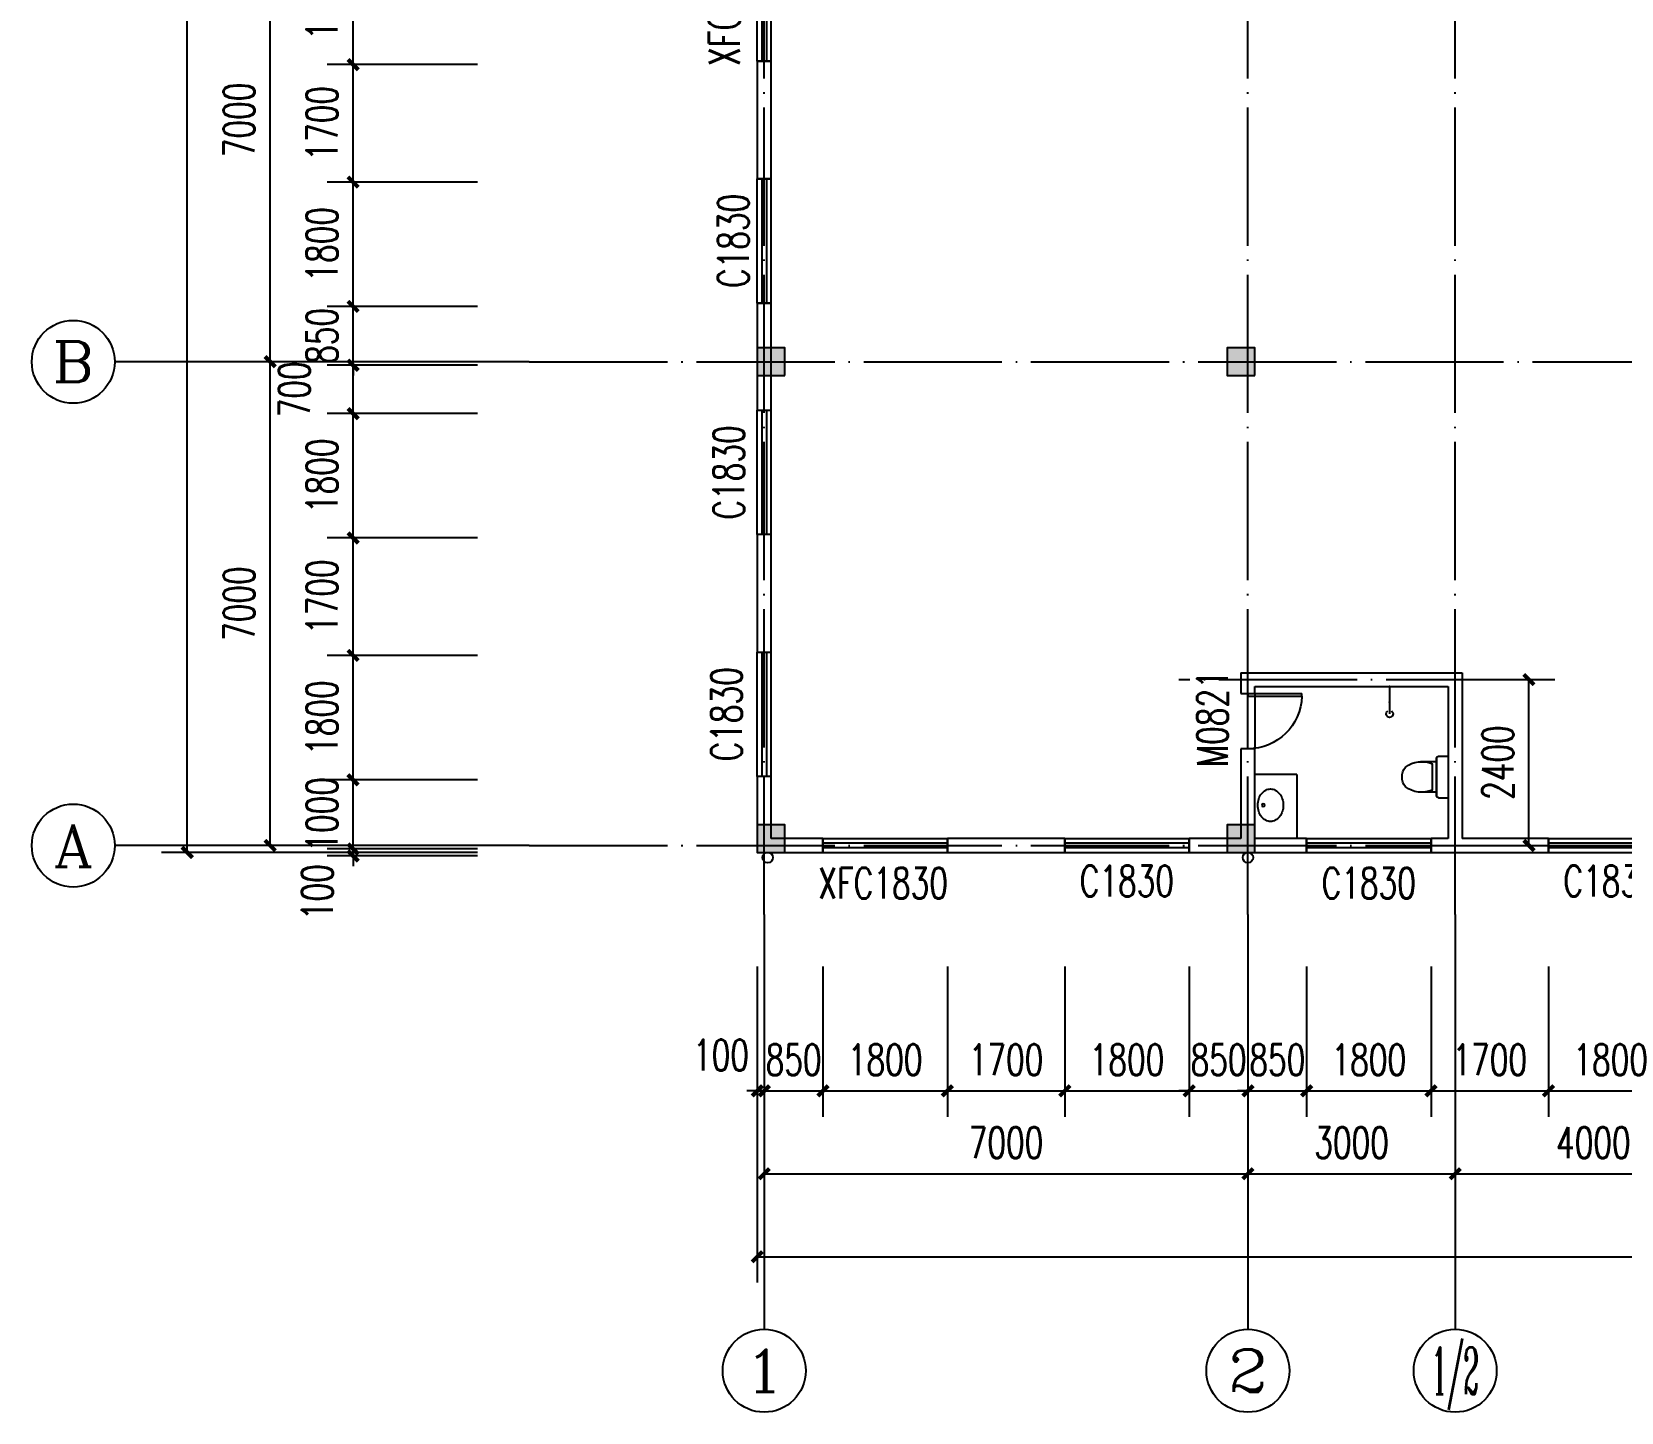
# Model space of a CAD drawing. Extents: x -4747 to 1060961, y -766984 to 396631.
# Drawn here: x 467945 to 490947, y -142628 to -122653 of the extents above; entities that cross this region are included whole.
import ezdxf
from ezdxf.enums import TextEntityAlignment as Align

# ---------------------------------------------------------------- set-up
doc = ezdxf.new("R2010")
doc.units = 0
doc.header["$LTSCALE"] = 1000
doc.header["$MEASUREMENT"] = 0
doc.linetypes.add('DOTE', pattern=[2.42, 2, -0.2, 0.02, -0.2])
doc.layers.get('0').update_dxf_attribs({"linetype": 'CONTINUOUS'})
doc.layers.get('DEFPOINTS').update_dxf_attribs({"linetype": 'CONTINUOUS'})
for name, color, linetype in [('AXIS', 3, 'CONTINUOUS'), ('AXIS_TEXT', 7, 'CONTINUOUS'), ('DOTE', 1, 'DOTE'), ('LVTRY', 3, 'CONTINUOUS'), ('PUB_DIM', 3, 'CONTINUOUS'), ('WALL', 6, 'CONTINUOUS'), ('WINDOW', 4, 'CONTINUOUS'), ('WINDOW_TEXT', 7, 'CONTINUOUS'), ('卫生器具', 54, 'CONTINUOUS'), ('柱', 2, 'CONTINUOUS'), ('雨水管', 2, 'CONTINUOUS')]:
    doc.layers.add(name, color=color, linetype=linetype)
doc.styles.add('_TCH_AXIS', font='COMPLEX', dxfattribs={"bigfont": 'GBCBIG'})
doc.styles.add('_TCH_WINDOW', font='SIMPLEX', dxfattribs={"height": 3.5, "bigfont": 'GBCBIG'})
doc.styles.add('COMPLEX', font='complex_.ttf')
doc.styles.add('DIM_FONT', font='SIMPLEX', dxfattribs={"width": 0.7, "bigfont": 'GBCBIG'})
doc.dimstyles.new('DIMN150', dxfattribs={"dimscale": 1.5, "dimtxt": 300, "dimasz": 100, "dimexe": 250, "dimexo": 300, "dimgap": 150, "dimtad": 1, "dimdec": 0, "dimzin": 0, "dimtxsty": 'DIM_FONT', "dimblk": 'ARCHTICK', "dimcen": 0.09, "dimclrt": 7, "dimazin": 3, "dimtfac": 1, "dimtdec": 0, "dimtix": 1, "dimtmove": 0, "dimatfit": 3, "dimtolj": 1, "dimtzin": 0})

# ---------------------------------------------------------------- blocks, each defined once
blk = doc.blocks.new('_LV4')
blk.add_lwpolyline([(0, -520, 0.078966), (92, -505, 0.088152), (166, -466, 0.105269), (218, -403, 0.121685), (235, -335, 0.121685), (218, -267, 0.105269), (166, -204, 0.088152), (92, -165, 0.078966), (0, -150, 0.078966), (-92, -165, 0.088152), (-166, -204, 0.105269), (-218, -267, 0.121685), (-235, -335, 0.121685), (-218, -403, 0.105269), (-166, -466, 0.088152), (-92, -505, 0.078966)], format="xyb", close=True)
blk.add_circle((0, -230), 20)
blk = doc.blocks.new('A$C596A6E80')
at = {"layer": '卫生器具'}
for p, q in [((0, 529), (0, 669)), ((30, 499), (570, 499)), ((570, 499), (30, 499)), ((80, 499), (80, 269)), ((520, 499), (520, 269)), ((600, 529), (600, 669)), ((110, 439), (490, 439))]:
    blk.add_line(p, q, dxfattribs=at)
for centre, radius, start, end in [((30, 529), 30, 180, 270), ((570, 529), 30, 270, 0), ((477, 286), 398, 157.4505, 216.6381), ((123, 286), 398, 323.3619, 22.5495), ((300, 228), 228, 231.6301, 308.3699)]:
    blk.add_arc(centre, radius, start, end, dxfattribs=at)
blk = doc.blocks.new('A$C4F142EB0')
at = {"layer": '柱'}
h = blk.add_hatch(color=256, dxfattribs=at)
h.paths.add_polyline_path([(21200, 41800), (21200, 42200), (20800, 42200), (20800, 41800)])
h.paths.add_polyline_path([(14300, 41800), (14300, 42200), (13900, 42200), (13900, 41800)])
h.paths.add_polyline_path([(7200, 41800), (7200, 42200), (6800, 42200), (6800, 41800)])
h.paths.add_polyline_path([(400, 41800), (400, 42200), (0, 42200), (0, 41800)])
h.paths.add_polyline_path([(21200, 34900), (21200, 35300), (20800, 35300), (20800, 34900)])
h.paths.add_polyline_path([(14300, 34900), (14300, 35300), (13900, 35300), (13900, 34900)])
h.paths.add_polyline_path([(7200, 34900), (7200, 35300), (6800, 35300), (6800, 34900)])
h.paths.add_polyline_path([(400, 34900), (400, 35300), (0, 35300), (0, 34900)])
h.paths.add_polyline_path([(21200, 27900), (21200, 28300), (20800, 28300), (20800, 27900)])
h.paths.add_polyline_path([(14300, 27900), (14300, 28300), (13900, 28300), (13900, 27900)])
h.paths.add_polyline_path([(7200, 27900), (7200, 28300), (6800, 28300), (6800, 27900)])
h.paths.add_polyline_path([(400, 27900), (400, 28300), (0, 28300), (0, 27900)])
h.paths.add_polyline_path([(21200, 20900), (21200, 21300), (20800, 21300), (20800, 20900)])
h.paths.add_polyline_path([(14300, 20900), (14300, 21300), (13900, 21300), (13900, 20900)])
h.paths.add_polyline_path([(7200, 20800), (7200, 21200), (6800, 21200), (6800, 20800)])
h.paths.add_polyline_path([(400, 20800), (400, 21200), (0, 21200), (0, 20800)])
h.paths.add_polyline_path([(7200, 18000), (7200, 18400), (6800, 18400), (6800, 18000)])
h.paths.add_polyline_path([(400, 18000), (400, 18400), (0, 18400), (0, 18000)])
h.paths.add_polyline_path([(21200, 13900), (21200, 14300), (20800, 14300), (20800, 13900)])
h.paths.add_polyline_path([(14300, 13900), (14300, 14300), (13900, 14300), (13900, 13900)])
h.paths.add_polyline_path([(7200, 13800), (7200, 14200), (6800, 14200), (6800, 13800)])
h.paths.add_polyline_path([(400, 13900), (400, 14300), (0, 14300), (0, 13900)])
h.paths.add_polyline_path([(35200, 6800), (35200, 7200), (34800, 7200), (34800, 6800)])
h.paths.add_polyline_path([(28300, 6800), (28300, 7200), (27900, 7200), (27900, 6800)])
h.paths.add_polyline_path([(21200, 6900), (21200, 7300), (20800, 7300), (20800, 6900)])
h.paths.add_polyline_path([(14300, 6900), (14300, 7300), (13900, 7300), (13900, 6900)])
h.paths.add_polyline_path([(7200, 6900), (7200, 7300), (6800, 7300), (6800, 6900)])
h.paths.add_polyline_path([(400, 6900), (400, 7300), (0, 7300), (0, 6900)])
h.paths.add_polyline_path([(35200, 0), (35200, 400), (34800, 400), (34800, 0)])
h.paths.add_polyline_path([(28300, 0), (28300, 400), (27900, 400), (27900, 0)])
h.paths.add_polyline_path([(21200, 0), (21200, 400), (20800, 400), (20800, 0)])
h.paths.add_polyline_path([(14300, 0), (14300, 400), (13900, 400), (13900, 0)])
h.paths.add_polyline_path([(7200, 0), (7200, 400), (6800, 400), (6800, 0)])
h.paths.add_polyline_path([(400, 0), (400, 400), (0, 400), (0, 0)])
for points in [[(400, 6900), (400, 7300), (0, 7300), (0, 6900)], [(7200, 6900), (7200, 7300), (6800, 7300), (6800, 6900)], [(400, 0), (400, 400), (0, 400), (0, 0)], [(7200, 0), (7200, 400), (6800, 400), (6800, 0)]]:
    blk.add_lwpolyline(points, close=True, dxfattribs=at)
blk = doc.blocks.new('_ARCHTICK')
at = {"color": 0, "linetype": 'BYBLOCK', "const_width": 0.4}
blk.add_lwpolyline([(-0.5, -0.5), (0.5, 0.5)], dxfattribs=at)
blk = doc.blocks.new('*D895')
at = {"layer": 'DEFPOINTS', "color": 0}
for p in [(489895, -135728), (491695, -135728), (491695, -137978)]:
    blk.add_point(p, dxfattribs=at)
at = {"layer": 'PUB_DIM', "color": 0}
for p, q in [((489895, -136178), (489895, -138353)), ((491695, -136178), (491695, -138353)), ((489895, -137978), (491695, -137978))]:
    blk.add_line(p, q, dxfattribs=at)
at = {"layer": 'PUB_DIM', "color": 0, "xscale": 150, "yscale": 150, "zscale": 150, "rotation": 180}
blk.add_blockref('_ARCHTICK', (489895, -137978), dxfattribs=at)
at = {"layer": 'PUB_DIM', "color": 0, "xscale": 150, "yscale": 150, "zscale": 150}
blk.add_blockref('_ARCHTICK', (491695, -137978), dxfattribs=at)
at = {"layer": 'PUB_DIM', "color": 7, "insert": (490795, -137528), "char_height": 450, "attachment_point": 5, "style": 'DIM_FONT'}
blk.add_mtext('\\A1;1800', dxfattribs=at)
blk = doc.blocks.new('*D896')
at = {"layer": 'DEFPOINTS', "color": 0}
for p in [(488195, -135728), (489895, -135728), (489895, -137978)]:
    blk.add_point(p, dxfattribs=at)
at = {"layer": 'PUB_DIM', "color": 0}
for p, q in [((488195, -136178), (488195, -138353)), ((489895, -136178), (489895, -138353)), ((488195, -137978), (489895, -137978))]:
    blk.add_line(p, q, dxfattribs=at)
at = {"layer": 'PUB_DIM', "color": 0, "xscale": 150, "yscale": 150, "zscale": 150, "rotation": 180}
blk.add_blockref('_ARCHTICK', (488195, -137978), dxfattribs=at)
at = {"layer": 'PUB_DIM', "color": 0, "xscale": 150, "yscale": 150, "zscale": 150}
blk.add_blockref('_ARCHTICK', (489895, -137978), dxfattribs=at)
at = {"layer": 'PUB_DIM', "color": 7, "insert": (489045, -137528), "char_height": 450, "attachment_point": 5, "style": 'DIM_FONT'}
blk.add_mtext('\\A1;1700', dxfattribs=at)
blk = doc.blocks.new('*D897')
at = {"layer": 'DEFPOINTS', "color": 0}
for p in [(486395, -135728), (488195, -135728), (488195, -137978)]:
    blk.add_point(p, dxfattribs=at)
at = {"layer": 'PUB_DIM', "color": 0}
for p, q in [((486395, -136178), (486395, -138353)), ((488195, -136178), (488195, -138353)), ((486395, -137978), (488195, -137978))]:
    blk.add_line(p, q, dxfattribs=at)
at = {"layer": 'PUB_DIM', "color": 0, "xscale": 150, "yscale": 150, "zscale": 150, "rotation": 180}
blk.add_blockref('_ARCHTICK', (486395, -137978), dxfattribs=at)
at = {"layer": 'PUB_DIM', "color": 0, "xscale": 150, "yscale": 150, "zscale": 150}
blk.add_blockref('_ARCHTICK', (488195, -137978), dxfattribs=at)
at = {"layer": 'PUB_DIM', "color": 7, "insert": (487295, -137528), "char_height": 450, "attachment_point": 5, "style": 'DIM_FONT'}
blk.add_mtext('\\A1;1800', dxfattribs=at)
blk = doc.blocks.new('*D898')
at = {"layer": 'DEFPOINTS', "color": 0}
for p in [(485545, -135728), (486395, -135728), (486395, -137978)]:
    blk.add_point(p, dxfattribs=at)
at = {"layer": 'PUB_DIM', "color": 0}
for p, q in [((485545, -136178), (485545, -138353)), ((486395, -136178), (486395, -138353)), ((485545, -137978), (485395, -137978)), ((485545, -137978), (486395, -137978)), ((486395, -137978), (486545, -137978))]:
    blk.add_line(p, q, dxfattribs=at)
at = {"layer": 'PUB_DIM', "color": 0, "xscale": 150, "yscale": 150, "zscale": 150}
blk.add_blockref('_ARCHTICK', (485545, -137978), dxfattribs=at)
at = {"layer": 'PUB_DIM', "color": 0, "xscale": 150, "yscale": 150, "zscale": 150, "rotation": 180}
blk.add_blockref('_ARCHTICK', (486395, -137978), dxfattribs=at)
at = {"layer": 'PUB_DIM', "color": 7, "insert": (485970, -137528), "char_height": 450, "attachment_point": 5, "style": 'DIM_FONT'}
blk.add_mtext('\\A1;850', dxfattribs=at)
blk = doc.blocks.new('*D899')
at = {"layer": 'DEFPOINTS', "color": 0}
for p in [(484695, -135728), (485545, -135728), (485545, -137978)]:
    blk.add_point(p, dxfattribs=at)
at = {"layer": 'PUB_DIM', "color": 0}
for p, q in [((484695, -136178), (484695, -138353)), ((485545, -136178), (485545, -138353)), ((484695, -137978), (484545, -137978)), ((484695, -137978), (485545, -137978)), ((485545, -137978), (485695, -137978))]:
    blk.add_line(p, q, dxfattribs=at)
at = {"layer": 'PUB_DIM', "color": 0, "xscale": 150, "yscale": 150, "zscale": 150}
blk.add_blockref('_ARCHTICK', (484695, -137978), dxfattribs=at)
at = {"layer": 'PUB_DIM', "color": 0, "xscale": 150, "yscale": 150, "zscale": 150, "rotation": 180}
blk.add_blockref('_ARCHTICK', (485545, -137978), dxfattribs=at)
at = {"layer": 'PUB_DIM', "color": 7, "insert": (485120, -137528), "char_height": 450, "attachment_point": 5, "style": 'DIM_FONT'}
blk.add_mtext('\\A1;850', dxfattribs=at)
blk = doc.blocks.new('*D900')
at = {"layer": 'DEFPOINTS', "color": 0}
for p in [(482895, -135728), (484695, -135728), (484695, -137978)]:
    blk.add_point(p, dxfattribs=at)
at = {"layer": 'PUB_DIM', "color": 0}
for p, q in [((482895, -136178), (482895, -138353)), ((484695, -136178), (484695, -138353)), ((482895, -137978), (484695, -137978))]:
    blk.add_line(p, q, dxfattribs=at)
at = {"layer": 'PUB_DIM', "color": 0, "xscale": 150, "yscale": 150, "zscale": 150, "rotation": 180}
blk.add_blockref('_ARCHTICK', (482895, -137978), dxfattribs=at)
at = {"layer": 'PUB_DIM', "color": 0, "xscale": 150, "yscale": 150, "zscale": 150}
blk.add_blockref('_ARCHTICK', (484695, -137978), dxfattribs=at)
at = {"layer": 'PUB_DIM', "color": 7, "insert": (483795, -137528), "char_height": 450, "attachment_point": 5, "style": 'DIM_FONT'}
blk.add_mtext('\\A1;1800', dxfattribs=at)
blk = doc.blocks.new('*D901')
at = {"layer": 'DEFPOINTS', "color": 0}
for p in [(481195, -135728), (482895, -135728), (482895, -137978)]:
    blk.add_point(p, dxfattribs=at)
at = {"layer": 'PUB_DIM', "color": 0}
for p, q in [((481195, -136178), (481195, -138353)), ((482895, -136178), (482895, -138353)), ((481195, -137978), (482895, -137978))]:
    blk.add_line(p, q, dxfattribs=at)
at = {"layer": 'PUB_DIM', "color": 0, "xscale": 150, "yscale": 150, "zscale": 150, "rotation": 180}
blk.add_blockref('_ARCHTICK', (481195, -137978), dxfattribs=at)
at = {"layer": 'PUB_DIM', "color": 0, "xscale": 150, "yscale": 150, "zscale": 150}
blk.add_blockref('_ARCHTICK', (482895, -137978), dxfattribs=at)
at = {"layer": 'PUB_DIM', "color": 7, "insert": (482045, -137528), "char_height": 450, "attachment_point": 5, "style": 'DIM_FONT'}
blk.add_mtext('\\A1;1700', dxfattribs=at)
blk = doc.blocks.new('*D902')
at = {"layer": 'DEFPOINTS', "color": 0}
for p in [(479395, -135728), (481195, -135728), (481195, -137978)]:
    blk.add_point(p, dxfattribs=at)
at = {"layer": 'PUB_DIM', "color": 0}
for p, q in [((479395, -136178), (479395, -138353)), ((481195, -136178), (481195, -138353)), ((479395, -137978), (481195, -137978))]:
    blk.add_line(p, q, dxfattribs=at)
at = {"layer": 'PUB_DIM', "color": 0, "xscale": 150, "yscale": 150, "zscale": 150, "rotation": 180}
blk.add_blockref('_ARCHTICK', (479395, -137978), dxfattribs=at)
at = {"layer": 'PUB_DIM', "color": 0, "xscale": 150, "yscale": 150, "zscale": 150}
blk.add_blockref('_ARCHTICK', (481195, -137978), dxfattribs=at)
at = {"layer": 'PUB_DIM', "color": 7, "insert": (480295, -137528), "char_height": 450, "attachment_point": 5, "style": 'DIM_FONT'}
blk.add_mtext('\\A1;1800', dxfattribs=at)
blk = doc.blocks.new('*D903')
at = {"layer": 'DEFPOINTS', "color": 0}
for p in [(478545, -135728), (479395, -135728), (479395, -137978)]:
    blk.add_point(p, dxfattribs=at)
at = {"layer": 'PUB_DIM', "color": 0}
for p, q in [((478545, -136178), (478545, -138353)), ((479395, -136178), (479395, -138353)), ((478545, -137978), (478395, -137978)), ((478545, -137978), (479395, -137978)), ((479395, -137978), (479545, -137978))]:
    blk.add_line(p, q, dxfattribs=at)
at = {"layer": 'PUB_DIM', "color": 0, "xscale": 150, "yscale": 150, "zscale": 150}
blk.add_blockref('_ARCHTICK', (478545, -137978), dxfattribs=at)
at = {"layer": 'PUB_DIM', "color": 0, "xscale": 150, "yscale": 150, "zscale": 150, "rotation": 180}
blk.add_blockref('_ARCHTICK', (479395, -137978), dxfattribs=at)
at = {"layer": 'PUB_DIM', "color": 7, "insert": (478970, -137528), "char_height": 450, "attachment_point": 5, "style": 'DIM_FONT'}
blk.add_mtext('\\A1;850', dxfattribs=at)
blk = doc.blocks.new('*D904')
at = {"layer": 'DEFPOINTS', "color": 0}
for p in [(478445, -135728), (478545, -135728), (478545, -137978)]:
    blk.add_point(p, dxfattribs=at)
at = {"layer": 'PUB_DIM', "color": 0}
for p, q in [((478445, -136178), (478445, -138353)), ((478545, -136178), (478545, -138353)), ((478445, -137978), (478295, -137978)), ((478445, -137978), (478545, -137978)), ((478545, -137978), (478695, -137978))]:
    blk.add_line(p, q, dxfattribs=at)
at = {"layer": 'PUB_DIM', "color": 0, "xscale": 150, "yscale": 150, "zscale": 150}
blk.add_blockref('_ARCHTICK', (478445, -137978), dxfattribs=at)
at = {"layer": 'PUB_DIM', "color": 0, "xscale": 150, "yscale": 150, "zscale": 150, "rotation": 180}
blk.add_blockref('_ARCHTICK', (478545, -137978), dxfattribs=at)
at = {"layer": 'PUB_DIM', "color": 7, "insert": (477920, -137461), "char_height": 450, "attachment_point": 5, "style": 'DIM_FONT'}
blk.add_mtext('\\A1;100', dxfattribs=at)
blk = doc.blocks.new('*D982')
at = {"layer": 'DEFPOINTS', "color": 0}
for p in [(488545, -132028), (489612, -132028), (488545, -134428)]:
    blk.add_point(p, dxfattribs=at)
at = {"layer": 'PUB_DIM', "color": 0}
for p, q in [((488995, -132028), (489987, -132028)), ((489612, -134428), (489612, -132028)), ((488995, -134428), (489987, -134428))]:
    blk.add_line(p, q, dxfattribs=at)
at = {"layer": 'PUB_DIM', "color": 0, "xscale": 150, "yscale": 150, "zscale": 150}
for p, rotation in [((489612, -132028), 90), ((489612, -134428), 270)]:
    blk.add_blockref('_ARCHTICK', p, dxfattribs=dict(at, rotation=rotation))
at = {"layer": 'PUB_DIM', "color": 7, "insert": (489162, -133228), "char_height": 450, "attachment_point": 5, "rotation": 90, "style": 'DIM_FONT'}
blk.add_mtext('\\A1;2400', dxfattribs=at)
blk = doc.blocks.new('*D1001')
at = {"layer": 'DEFPOINTS', "color": 0}
for p in [(472595, -134478), (474845, -134478), (474845, -134578)]:
    blk.add_point(p, dxfattribs=at)
at = {"layer": 'PUB_DIM', "color": 0}
for p, q in [((472595, -134478), (472595, -134328)), ((474395, -134478), (472220, -134478)), ((472595, -134578), (472595, -134478)), ((474395, -134578), (472220, -134578)), ((472595, -134578), (472595, -134728))]:
    blk.add_line(p, q, dxfattribs=at)
at = {"layer": 'PUB_DIM', "color": 0, "xscale": 150, "yscale": 150, "zscale": 150}
for p, rotation in [((472595, -134478), 270), ((472595, -134578), 90)]:
    blk.add_blockref('_ARCHTICK', p, dxfattribs=dict(at, rotation=rotation))
at = {"layer": 'PUB_DIM', "color": 7, "insert": (472077, -135103), "char_height": 450, "attachment_point": 5, "rotation": 90, "style": 'DIM_FONT'}
blk.add_mtext('\\A1;100', dxfattribs=at)
blk = doc.blocks.new('*D1002')
at = {"layer": 'DEFPOINTS', "color": 0}
for p in [(472595, -133478), (474845, -133478), (474845, -134478)]:
    blk.add_point(p, dxfattribs=at)
at = {"layer": 'PUB_DIM', "color": 0}
for p, q in [((472595, -133478), (472595, -133328)), ((474395, -133478), (472220, -133478)), ((472595, -134478), (472595, -133478)), ((474395, -134478), (472220, -134478)), ((472595, -134478), (472595, -134628))]:
    blk.add_line(p, q, dxfattribs=at)
at = {"layer": 'PUB_DIM', "color": 0, "xscale": 150, "yscale": 150, "zscale": 150}
for p, rotation in [((472595, -133478), 270), ((472595, -134478), 90)]:
    blk.add_blockref('_ARCHTICK', p, dxfattribs=dict(at, rotation=rotation))
at = {"layer": 'PUB_DIM', "color": 7, "insert": (472145, -133978), "char_height": 450, "attachment_point": 5, "rotation": 90, "style": 'DIM_FONT'}
blk.add_mtext('\\A1;1000', dxfattribs=at)
blk = doc.blocks.new('*D1003')
at = {"layer": 'DEFPOINTS', "color": 0}
for p in [(472595, -131678), (474845, -131678), (474845, -133478)]:
    blk.add_point(p, dxfattribs=at)
at = {"layer": 'PUB_DIM', "color": 0}
for p, q in [((474395, -131678), (472220, -131678)), ((472595, -133478), (472595, -131678)), ((474395, -133478), (472220, -133478))]:
    blk.add_line(p, q, dxfattribs=at)
at = {"layer": 'PUB_DIM', "color": 0, "xscale": 150, "yscale": 150, "zscale": 150}
for p, rotation in [((472595, -131678), 90), ((472595, -133478), 270)]:
    blk.add_blockref('_ARCHTICK', p, dxfattribs=dict(at, rotation=rotation))
at = {"layer": 'PUB_DIM', "color": 7, "insert": (472145, -132578), "char_height": 450, "attachment_point": 5, "rotation": 90, "style": 'DIM_FONT'}
blk.add_mtext('\\A1;1800', dxfattribs=at)
blk = doc.blocks.new('*D1004')
at = {"layer": 'DEFPOINTS', "color": 0}
for p in [(472595, -129978), (474845, -129978), (474845, -131678)]:
    blk.add_point(p, dxfattribs=at)
at = {"layer": 'PUB_DIM', "color": 0}
for p, q in [((474395, -129978), (472220, -129978)), ((472595, -131678), (472595, -129978)), ((474395, -131678), (472220, -131678))]:
    blk.add_line(p, q, dxfattribs=at)
at = {"layer": 'PUB_DIM', "color": 0, "xscale": 150, "yscale": 150, "zscale": 150}
for p, rotation in [((472595, -129978), 90), ((472595, -131678), 270)]:
    blk.add_blockref('_ARCHTICK', p, dxfattribs=dict(at, rotation=rotation))
at = {"layer": 'PUB_DIM', "color": 7, "insert": (472145, -130828), "char_height": 450, "attachment_point": 5, "rotation": 90, "style": 'DIM_FONT'}
blk.add_mtext('\\A1;1700', dxfattribs=at)
blk = doc.blocks.new('*D1005')
at = {"layer": 'DEFPOINTS', "color": 0}
for p in [(472595, -128178), (474845, -128178), (474845, -129978)]:
    blk.add_point(p, dxfattribs=at)
at = {"layer": 'PUB_DIM', "color": 0}
for p, q in [((474395, -128178), (472220, -128178)), ((472595, -129978), (472595, -128178)), ((474395, -129978), (472220, -129978))]:
    blk.add_line(p, q, dxfattribs=at)
at = {"layer": 'PUB_DIM', "color": 0, "xscale": 150, "yscale": 150, "zscale": 150}
for p, rotation in [((472595, -128178), 90), ((472595, -129978), 270)]:
    blk.add_blockref('_ARCHTICK', p, dxfattribs=dict(at, rotation=rotation))
at = {"layer": 'PUB_DIM', "color": 7, "insert": (472145, -129078), "char_height": 450, "attachment_point": 5, "rotation": 90, "style": 'DIM_FONT'}
blk.add_mtext('\\A1;1800', dxfattribs=at)
blk = doc.blocks.new('*D1006')
at = {"layer": 'DEFPOINTS', "color": 0}
for p in [(472595, -127478), (474845, -127478), (474845, -128178)]:
    blk.add_point(p, dxfattribs=at)
at = {"layer": 'PUB_DIM', "color": 0}
for p, q in [((474395, -127478), (472220, -127478)), ((472595, -128178), (472595, -127478)), ((474395, -128178), (472220, -128178))]:
    blk.add_line(p, q, dxfattribs=at)
at = {"layer": 'PUB_DIM', "color": 0, "xscale": 150, "yscale": 150, "zscale": 150}
for p, rotation in [((472595, -127478), 90), ((472595, -128178), 270)]:
    blk.add_blockref('_ARCHTICK', p, dxfattribs=dict(at, rotation=rotation))
at = {"layer": 'PUB_DIM', "color": 7, "insert": (471744, -127828), "char_height": 450, "attachment_point": 5, "rotation": 90, "style": 'DIM_FONT'}
blk.add_mtext('\\A1;700', dxfattribs=at)
blk = doc.blocks.new('*D1007')
at = {"layer": 'DEFPOINTS', "color": 0}
for p in [(472595, -126628), (474845, -126628), (474845, -127478)]:
    blk.add_point(p, dxfattribs=at)
at = {"layer": 'PUB_DIM', "color": 0}
for p, q in [((472595, -126628), (472595, -126478)), ((474395, -126628), (472220, -126628)), ((472595, -127478), (472595, -126628)), ((474395, -127478), (472220, -127478)), ((472595, -127478), (472595, -127628))]:
    blk.add_line(p, q, dxfattribs=at)
at = {"layer": 'PUB_DIM', "color": 0, "xscale": 150, "yscale": 150, "zscale": 150}
for p, rotation in [((472595, -126628), 270), ((472595, -127478), 90)]:
    blk.add_blockref('_ARCHTICK', p, dxfattribs=dict(at, rotation=rotation))
at = {"layer": 'PUB_DIM', "color": 7, "insert": (472145, -127053), "char_height": 450, "attachment_point": 5, "rotation": 90, "style": 'DIM_FONT'}
blk.add_mtext('\\A1;850', dxfattribs=at)
blk = doc.blocks.new('*D1008')
at = {"layer": 'DEFPOINTS', "color": 0}
for p in [(472595, -124828), (474845, -124828), (474845, -126628)]:
    blk.add_point(p, dxfattribs=at)
at = {"layer": 'PUB_DIM', "color": 0}
for p, q in [((474395, -124828), (472220, -124828)), ((472595, -126628), (472595, -124828)), ((474395, -126628), (472220, -126628))]:
    blk.add_line(p, q, dxfattribs=at)
at = {"layer": 'PUB_DIM', "color": 0, "xscale": 150, "yscale": 150, "zscale": 150}
for p, rotation in [((472595, -124828), 90), ((472595, -126628), 270)]:
    blk.add_blockref('_ARCHTICK', p, dxfattribs=dict(at, rotation=rotation))
at = {"layer": 'PUB_DIM', "color": 7, "insert": (472145, -125728), "char_height": 450, "attachment_point": 5, "rotation": 90, "style": 'DIM_FONT'}
blk.add_mtext('\\A1;1800', dxfattribs=at)
blk = doc.blocks.new('*D1009')
at = {"layer": 'DEFPOINTS', "color": 0}
for p in [(472595, -123128), (474845, -123128), (474845, -124828)]:
    blk.add_point(p, dxfattribs=at)
at = {"layer": 'PUB_DIM', "color": 0}
for p, q in [((474395, -123128), (472220, -123128)), ((472595, -124828), (472595, -123128)), ((474395, -124828), (472220, -124828))]:
    blk.add_line(p, q, dxfattribs=at)
at = {"layer": 'PUB_DIM', "color": 0, "xscale": 150, "yscale": 150, "zscale": 150}
for p, rotation in [((472595, -123128), 90), ((472595, -124828), 270)]:
    blk.add_blockref('_ARCHTICK', p, dxfattribs=dict(at, rotation=rotation))
at = {"layer": 'PUB_DIM', "color": 7, "insert": (472145, -123978), "char_height": 450, "attachment_point": 5, "rotation": 90, "style": 'DIM_FONT'}
blk.add_mtext('\\A1;1700', dxfattribs=at)
blk = doc.blocks.new('*D1010')
at = {"layer": 'DEFPOINTS', "color": 0}
for p in [(472595, -121328), (474845, -121328), (474845, -123128)]:
    blk.add_point(p, dxfattribs=at)
at = {"layer": 'PUB_DIM', "color": 0}
for p, q in [((474395, -121328), (472220, -121328)), ((472595, -123128), (472595, -121328)), ((474395, -123128), (472220, -123128))]:
    blk.add_line(p, q, dxfattribs=at)
at = {"layer": 'PUB_DIM', "color": 0, "xscale": 150, "yscale": 150, "zscale": 150}
for p, rotation in [((472595, -121328), 90), ((472595, -123128), 270)]:
    blk.add_blockref('_ARCHTICK', p, dxfattribs=dict(at, rotation=rotation))
at = {"layer": 'PUB_DIM', "color": 7, "insert": (472145, -122228), "char_height": 450, "attachment_point": 5, "rotation": 90, "style": 'DIM_FONT'}
blk.add_mtext('\\A1;1800', dxfattribs=at)
blk = doc.blocks.new('*D1048')
at = {"layer": 'AXIS', "color": 0}
for p, q in [((474695, -127428), (471020, -127428)), ((471395, -134428), (471395, -127428)), ((474695, -134428), (471020, -134428))]:
    blk.add_line(p, q, dxfattribs=at)
at = {"layer": 'DEFPOINTS', "color": 0}
for p in [(471395, -127428), (475145, -127428), (475145, -134428)]:
    blk.add_point(p, dxfattribs=at)
at = {"layer": 'AXIS', "color": 0, "xscale": 150, "yscale": 150, "zscale": 150}
for p, rotation in [((471395, -127428), 90), ((471395, -134428), 270)]:
    blk.add_blockref('_ARCHTICK', p, dxfattribs=dict(at, rotation=rotation))
at = {"layer": 'AXIS', "color": 7, "insert": (470945, -130928), "char_height": 450, "attachment_point": 5, "rotation": 90, "style": 'DIM_FONT'}
blk.add_mtext('\\A1;7000', dxfattribs=at)
blk = doc.blocks.new('*D1049')
at = {"layer": 'AXIS', "color": 0}
for p, q in [((474695, -120428), (471020, -120428)), ((471395, -127428), (471395, -120428)), ((474695, -127428), (471020, -127428))]:
    blk.add_line(p, q, dxfattribs=at)
at = {"layer": 'DEFPOINTS', "color": 0}
for p in [(471395, -120428), (475145, -120428), (475145, -127428)]:
    blk.add_point(p, dxfattribs=at)
at = {"layer": 'AXIS', "color": 0, "xscale": 150, "yscale": 150, "zscale": 150}
for p, rotation in [((471395, -120428), 90), ((471395, -127428), 270)]:
    blk.add_blockref('_ARCHTICK', p, dxfattribs=dict(at, rotation=rotation))
at = {"layer": 'AXIS', "color": 7, "insert": (470945, -123928), "char_height": 450, "attachment_point": 5, "rotation": 90, "style": 'DIM_FONT'}
blk.add_mtext('\\A1;7000', dxfattribs=at)
blk = doc.blocks.new('*D1056')
at = {"layer": 'AXIS', "color": 0}
for p, q in [((474395, -92328), (469820, -92328)), ((470195, -134528), (470195, -92328)), ((474395, -134528), (469820, -134528))]:
    blk.add_line(p, q, dxfattribs=at)
at = {"layer": 'DEFPOINTS', "color": 0}
for p in [(470195, -92328), (474845, -92328), (474845, -134528)]:
    blk.add_point(p, dxfattribs=at)
at = {"layer": 'AXIS', "color": 0, "xscale": 150, "yscale": 150, "zscale": 150}
for p, rotation in [((470195, -92328), 90), ((470195, -134528), 270)]:
    blk.add_blockref('_ARCHTICK', p, dxfattribs=dict(at, rotation=rotation))
at = {"layer": 'AXIS', "color": 7, "insert": (469745, -113428), "char_height": 450, "attachment_point": 5, "rotation": 90, "style": 'DIM_FONT'}
blk.add_mtext('\\A1;42200', dxfattribs=at)
blk = doc.blocks.new('*D1075')
at = {"layer": 'AXIS', "color": 0}
for p, q in [((478545, -135878), (478545, -139553)), ((485545, -135878), (485545, -139553)), ((478545, -139178), (485545, -139178))]:
    blk.add_line(p, q, dxfattribs=at)
at = {"layer": 'DEFPOINTS', "color": 0}
for p in [(478545, -135428), (485545, -135428), (485545, -139178)]:
    blk.add_point(p, dxfattribs=at)
at = {"layer": 'AXIS', "color": 0, "xscale": 150, "yscale": 150, "zscale": 150, "rotation": 180}
blk.add_blockref('_ARCHTICK', (478545, -139178), dxfattribs=at)
at = {"layer": 'AXIS', "color": 0, "xscale": 150, "yscale": 150, "zscale": 150}
blk.add_blockref('_ARCHTICK', (485545, -139178), dxfattribs=at)
at = {"layer": 'AXIS', "color": 7, "insert": (482045, -138728), "char_height": 450, "attachment_point": 5, "style": 'DIM_FONT'}
blk.add_mtext('\\A1;7000', dxfattribs=at)
blk = doc.blocks.new('*D1076')
at = {"layer": 'AXIS', "color": 0}
for p, q in [((485545, -135878), (485545, -139553)), ((488545, -135878), (488545, -139553)), ((485545, -139178), (488545, -139178))]:
    blk.add_line(p, q, dxfattribs=at)
at = {"layer": 'DEFPOINTS', "color": 0}
for p in [(485545, -135428), (488545, -135428), (488545, -139178)]:
    blk.add_point(p, dxfattribs=at)
at = {"layer": 'AXIS', "color": 0, "xscale": 150, "yscale": 150, "zscale": 150, "rotation": 180}
blk.add_blockref('_ARCHTICK', (485545, -139178), dxfattribs=at)
at = {"layer": 'AXIS', "color": 0, "xscale": 150, "yscale": 150, "zscale": 150}
blk.add_blockref('_ARCHTICK', (488545, -139178), dxfattribs=at)
at = {"layer": 'AXIS', "color": 7, "insert": (487045, -138728), "char_height": 450, "attachment_point": 5, "style": 'DIM_FONT'}
blk.add_mtext('\\A1;3000', dxfattribs=at)
blk = doc.blocks.new('*D1077')
at = {"layer": 'AXIS', "color": 0}
for p, q in [((488545, -135878), (488545, -139553)), ((492545, -135878), (492545, -139553)), ((488545, -139178), (492545, -139178))]:
    blk.add_line(p, q, dxfattribs=at)
at = {"layer": 'DEFPOINTS', "color": 0}
for p in [(488545, -135428), (492545, -135428), (492545, -139178)]:
    blk.add_point(p, dxfattribs=at)
at = {"layer": 'AXIS', "color": 0, "xscale": 150, "yscale": 150, "zscale": 150, "rotation": 180}
blk.add_blockref('_ARCHTICK', (488545, -139178), dxfattribs=at)
at = {"layer": 'AXIS', "color": 0, "xscale": 150, "yscale": 150, "zscale": 150}
blk.add_blockref('_ARCHTICK', (492545, -139178), dxfattribs=at)
at = {"layer": 'AXIS', "color": 7, "insert": (490545, -138728), "char_height": 450, "attachment_point": 5, "style": 'DIM_FONT'}
blk.add_mtext('\\A1;4000', dxfattribs=at)
blk = doc.blocks.new('*D1092')
at = {"layer": 'AXIS', "color": 0}
for p, q in [((478445, -136178), (478445, -140753)), ((578945, -136178), (578945, -140753)), ((478445, -140378), (578945, -140378))]:
    blk.add_line(p, q, dxfattribs=at)
at = {"layer": 'DEFPOINTS', "color": 0}
for p in [(478445, -135728), (578945, -135728), (578945, -140378)]:
    blk.add_point(p, dxfattribs=at)
at = {"layer": 'AXIS', "color": 0, "xscale": 150, "yscale": 150, "zscale": 150, "rotation": 180}
blk.add_blockref('_ARCHTICK', (478445, -140378), dxfattribs=at)
at = {"layer": 'AXIS', "color": 0, "xscale": 150, "yscale": 150, "zscale": 150}
blk.add_blockref('_ARCHTICK', (578945, -140378), dxfattribs=at)
at = {"layer": 'AXIS', "color": 7, "insert": (528695, -139928), "char_height": 450, "attachment_point": 5, "style": 'DIM_FONT'}
blk.add_mtext('\\A1;100500', dxfattribs=at)
blk = doc.blocks.new('$WINLIB2D$00000001')
at = {"color": 0}
for points in [[(-0.5, 0.5), (-0.5, -0.5)], [(-0.5, 0.5), (0.5, 0.5)], [(0.5, -0.5), (0.5, 0.5)], [(0.5, 0.167), (-0.5, 0.167)], [(0.5, -0.167), (-0.5, -0.167)], [(-0.5, -0.5), (0.5, -0.5)]]:
    blk.add_lwpolyline(points, dxfattribs=at)
blk = doc.blocks.new('_AXISO')
blk.add_circle((0, 0), 0.5)
at = {"layer": 'AXIS_TEXT', "style": 'COMPLEX', "width": 1.041667}
blk.add_attdef('A', text='', height=0.56, dxfattribs=at).set_placement((-0.25, -0.28), (0.25, -0.28), align=Align.FIT)
blk = doc.blocks.new('$DORLIB2D$00000001')
for p, q in [((0.45, 0.975), (0.5, 0.975)), ((0.45, 0), (0.45, 0.975)), ((0.5, 0), (0.5, 0.975)), ((0.5, 0), (0.45, 0))]:
    blk.add_line(p, q)
blk.add_arc((0.475, 0), 0.975, 91.4693, 180)
blk = doc.blocks.new('$LVTRY$00000168')
at = {"color": 0}
blk.add_line((0, 0), (0, -395), dxfattribs=at)
blk.add_arc((0, -395), 50, 121.0332, 58.9668, dxfattribs=at)
for p in [(0, 0), (0, -223)]:
    blk.add_point(p, dxfattribs=at)

msp = doc.modelspace()

# ---------------------------------------------------------------- linework, layer by layer
at = {"layer": 'AXIS'}
for p, q in [((475144.9, -127428.4), (469144.9, -127428.4)), ((475144.9, -134428.4), (469144.9, -134428.4)), ((478544.9, -135428.4), (478544.9, -141428.4)), ((485544.9, -135428.4), (485544.9, -141428.4)), ((488544.9, -135428.4), (488544.9, -141428.4))]:
    msp.add_line(p, q, dxfattribs=at)
at = {"layer": 'DOTE'}
for p, q in [((478544.9, -135428.4), (478544.9, -91428.4)), ((485544.9, -135428.4), (485544.9, -91428.4)), ((488544.9, -135428.4), (488544.9, -91428.4)), ((475144.9, -127428.4), (579844.9, -127428.4)), ((489544.9, -132028.4), (484544.9, -132028.4)), ((475144.9, -134428.4), (579844.9, -134428.4))]:
    msp.add_line(p, q, dxfattribs=at)
at = {"layer": 'WALL'}
for p, q in [((478644.9, -123078.4), (478444.9, -123078.4)), ((478444.9, -123078.4), (478444.9, -124778.4)), ((478644.9, -124778.4), (478644.9, -123078.4)), ((478444.9, -124778.4), (478644.9, -124778.4)), ((478644.9, -126578.4), (478444.9, -126578.4)), ((478444.9, -126578.4), (478444.9, -128128.4)), ((478644.9, -128128.4), (478644.9, -126578.4)), ((478444.9, -128128.4), (478644.9, -128128.4)), ((478644.9, -129928.4), (478444.9, -129928.4)), ((478444.9, -129928.4), (478444.9, -131628.4)), ((478644.9, -131628.4), (478644.9, -129928.4)), ((478444.9, -131628.4), (478644.9, -131628.4)), ((485444.9, -131928.4), (488644.9, -131928.4)), ((485444.9, -131928.4), (485444.9, -132228.4)), ((488644.9, -131928.4), (488644.9, -134328.4)), ((485444.9, -132228.4), (485644.9, -132228.4)), ((485644.9, -132128.4), (488444.9, -132128.4)), ((485644.9, -132228.4), (485644.9, -132128.4)), ((488444.9, -132128.4), (488444.9, -134328.4)), ((485644.9, -133028.4), (485444.9, -133028.4)), ((485444.9, -133028.4), (485444.9, -134328.4)), ((485644.9, -134328.4), (485644.9, -133028.4)), ((478644.9, -133428.4), (478444.9, -133428.4)), ((478444.9, -133428.4), (478444.9, -134528.4)), ((478644.9, -134328.4), (478644.9, -133428.4)), ((479394.9, -134328.4), (478644.9, -134328.4)), ((479394.9, -134528.4), (479394.9, -134328.4)), ((482894.9, -134328.4), (481194.9, -134328.4)), ((481194.9, -134328.4), (481194.9, -134528.4)), ((482894.9, -134528.4), (482894.9, -134328.4)), ((485444.9, -134328.4), (484694.9, -134328.4)), ((484694.9, -134328.4), (484694.9, -134528.4)), ((486394.9, -134328.4), (485644.9, -134328.4)), ((486394.9, -134528.4), (486394.9, -134328.4)), ((488444.9, -134328.4), (488194.9, -134328.4)), ((488194.9, -134328.4), (488194.9, -134528.4)), ((489894.9, -134328.4), (488644.9, -134328.4)), ((489894.9, -134528.4), (489894.9, -134328.4)), ((478444.9, -134528.4), (479394.9, -134528.4)), ((481194.9, -134528.4), (482894.9, -134528.4)), ((484694.9, -134528.4), (485544.9, -134528.4)), ((485544.9, -134528.4), (486394.9, -134528.4)), ((488194.9, -134528.4), (488544.9, -134528.4)), ((488544.9, -134528.4), (489894.9, -134528.4))]:
    msp.add_line(p, q, dxfattribs=at)
at = {"layer": 'WINDOW'}
msp.add_line((485644.9, -132228.4), (485644.9, -133028.4), dxfattribs=at)
at = {"layer": '卫生器具'}
msp.add_line((486254.6, -133400.5), (486254.6, -134328.4), dxfattribs=at)
msp.add_lwpolyline([(486254.6, -133400.5), (485644.9, -133400.5)], dxfattribs=at)
at = {"layer": '雨水管'}
for centre in [(478594.9, -134603.4), (485544.9, -134603.4)]:
    msp.add_circle(centre, 75, dxfattribs=at)

# ---------------------------------------------------------------- block references
at = {"layer": 'AXIS'}
ref = msp.add_blockref('_AXISO', (468544.9, -127428.4), dxfattribs=dict(at, xscale=1200, yscale=1200, zscale=1200))
ref.add_attrib('A', 'B', dxfattribs={"layer": 'AXIS_TEXT', "height": 584, "style": '_TCH_AXIS', "width": 1.27706}).set_placement((468243, -127720.5), (468846.8, -127720.5), align=Align.FIT)
ref = msp.add_blockref('_AXISO', (468544.9, -134428.4), dxfattribs=dict(at, xscale=1200, yscale=1200, zscale=1200))
ref.add_attrib('A', 'A', dxfattribs={"layer": 'AXIS_TEXT', "height": 612, "style": '_TCH_AXIS', "width": 1.096879}).set_placement((468257.2, -134734.4), (468832.6, -134734.4), align=Align.FIT)
ref = msp.add_blockref('_AXISO', (478544.9, -142028.4), dxfattribs=dict(at, xscale=1200, yscale=1200, zscale=1200))
ref.add_attrib('A', '1', dxfattribs={"layer": 'AXIS_TEXT', "height": 612, "style": '_TCH_AXIS', "width": 2.193758}).set_placement((478257.2, -142334.4), (478832.6, -142334.4), align=Align.FIT)
ref = msp.add_blockref('_AXISO', (485544.9, -142028.4), dxfattribs=dict(at, xscale=1200, yscale=1200, zscale=1200))
ref.add_attrib('A', '2', dxfattribs={"layer": 'AXIS_TEXT', "height": 612, "style": '_TCH_AXIS', "width": 1.410273}).set_placement((485257.2, -142334.4), (485832.6, -142334.4), align=Align.FIT)
ref = msp.add_blockref('_AXISO', (488544.9, -142028.4), dxfattribs=dict(at, xscale=1200, yscale=1200, zscale=1200))
ref.add_attrib('A', '1/2', dxfattribs={"layer": 'AXIS_TEXT', "height": 678.82, "style": '_TCH_AXIS', "width": 0.411765}).set_placement((488205.5, -142367.9), (488884.3, -142367.9), align=Align.FIT)
at = {"layer": 'LVTRY', "yscale": -1, "rotation": 180}
msp.add_blockref('$LVTRY$00000168', (487594.9, -132128.4), dxfattribs=at)
at = {"layer": 'WINDOW'}
ref = msp.add_blockref('$WINLIB2D$00000001', (478544.9, -122178.4), dxfattribs=dict(at, xscale=1800, yscale=200, zscale=1800, rotation=90))
ref.add_attrib('A', 'XFC1830', (478191.4, -123145.9), dxfattribs={"layer": 'WINDOW_TEXT', "height": 446.25, "rotation": 90, "style": '_TCH_WINDOW', "width": 0.705882})
ref = msp.add_blockref('$WINLIB2D$00000001', (478544.9, -125678.4), dxfattribs=dict(at, xscale=1800, yscale=200, zscale=1800, rotation=90))
ref.add_attrib('A', 'C1830', (478321.2, -126360.9), dxfattribs={"layer": 'WINDOW_TEXT', "height": 446.25, "rotation": 90, "style": '_TCH_WINDOW', "width": 0.705882})
ref = msp.add_blockref('$WINLIB2D$00000001', (478544.9, -129028.4), dxfattribs=dict(at, xscale=1800, yscale=-200, zscale=1800, rotation=90))
ref.add_attrib('A', 'C1830', (478255.5, -129710.9), dxfattribs={"layer": 'WINDOW_TEXT', "height": 446.25, "rotation": 90, "style": '_TCH_WINDOW', "width": 0.705882})
ref = msp.add_blockref('$WINLIB2D$00000001', (478544.9, -132528.4), dxfattribs=dict(at, xscale=1800, yscale=-200, zscale=1800, rotation=90))
ref.add_attrib('A', 'C1830', (478223.2, -133210.9), dxfattribs={"layer": 'WINDOW_TEXT', "height": 446.25, "rotation": 90, "style": '_TCH_WINDOW', "width": 0.705882})
ref = msp.add_blockref('$DORLIB2D$00000001', (485544.9, -132628.4), dxfattribs=dict(at, xscale=-800, yscale=800, zscale=-800, rotation=270))
ref.add_attrib('A', 'M0821', (485255.5, -133295.9), dxfattribs={"layer": 'WINDOW_TEXT', "height": 446.25, "rotation": 90, "style": '_TCH_WINDOW', "width": 0.705882})
ref = msp.add_blockref('$WINLIB2D$00000001', (480294.9, -134428.4), dxfattribs=dict(at, xscale=-1800, yscale=-200, zscale=-1800, rotation=180))
ref.add_attrib('A', 'XFC1830', (479327.4, -135196.4), dxfattribs={"layer": 'WINDOW_TEXT', "height": 446.25, "style": '_TCH_WINDOW', "width": 0.705882})
ref = msp.add_blockref('$WINLIB2D$00000001', (483794.9, -134428.4), dxfattribs=dict(at, xscale=-1800, yscale=-200, zscale=-1800, rotation=180))
ref.add_attrib('A', 'C1830', (483112.4, -135164.1), dxfattribs={"layer": 'WINDOW_TEXT', "height": 446.25, "style": '_TCH_WINDOW', "width": 0.705882})
ref = msp.add_blockref('$WINLIB2D$00000001', (487294.9, -134428.4), dxfattribs=dict(at, xscale=-1800, yscale=-200, zscale=-1800, rotation=180))
ref.add_attrib('A', 'C1830', (486612.4, -135196.4), dxfattribs={"layer": 'WINDOW_TEXT', "height": 446.25, "style": '_TCH_WINDOW', "width": 0.705882})
ref = msp.add_blockref('$WINLIB2D$00000001', (490794.9, -134428.4), dxfattribs=dict(at, xscale=-1800, yscale=-200, zscale=-1800, rotation=180))
ref.add_attrib('A', 'C1830', (490112.4, -135164.1), dxfattribs={"layer": 'WINDOW_TEXT', "height": 446.25, "style": '_TCH_WINDOW', "width": 0.705882})
at = {"layer": '卫生器具', "xscale": -1}
for name, p, rotation in [('A$C596A6E80', (487775.8, -133735.8), 270), ('_LV4', (485537.5, -133844.7), 90)]:
    msp.add_blockref(name, p, dxfattribs=dict(at, rotation=rotation))
at = {"layer": '柱'}
msp.add_blockref('A$C4F142EB0', (478444.9, -134528.4), dxfattribs=at)

# ---------------------------------------------------------------- dimensions: what is measured, and where the dimension line sits
at = {"layer": 'AXIS'}
for p1, p2, distance, picture, middle in [((474844.9, -134528.4), (474844.9, -92328.4), 4650, '*D1056', (469744.9, -113428.4)), ((475144.9, -127428.4), (475144.9, -120428.4), 3750, '*D1049', (470944.9, -123928.4)), ((475144.9, -134428.4), (475144.9, -127428.4), 3750, '*D1048', (470944.9, -130928.4)), ((478544.9, -135428.4), (485544.9, -135428.4), -3750, '*D1075', (482044.9, -138728.4)), ((485544.9, -135428.4), (488544.9, -135428.4), -3750, '*D1076', (487044.9, -138728.4)), ((488544.9, -135428.4), (492544.9, -135428.4), -3750, '*D1077', (490544.9, -138728.4)), ((478444.9, -135728.4), (578944.9, -135728.4), -4650, '*D1092', (528694.9, -139928.4))]:
    dim = msp.add_aligned_dim(p1=p1, p2=p2, distance=distance, dimstyle='DIMN150', dxfattribs=at)
    dim.commit()
    dim.dimension.update_dxf_attribs({"geometry": picture, "text_midpoint": middle})
at = {"layer": 'PUB_DIM'}
for p1, p2, distance, picture, middle in [((474844.9, -123128.4), (474844.9, -121328.4), 2250, '*D1010', (472144.9, -122228.4)), ((474844.9, -124828.4), (474844.9, -123128.4), 2250, '*D1009', (472144.9, -123978.4)), ((474844.9, -126628.4), (474844.9, -124828.4), 2250, '*D1008', (472144.9, -125728.4)), ((474844.9, -127478.4), (474844.9, -126628.4), 2250, '*D1007', (472144.9, -127053.4)), ((474844.9, -129978.4), (474844.9, -128178.4), 2250, '*D1005', (472144.9, -129078.4)), ((474844.9, -131678.4), (474844.9, -129978.4), 2250, '*D1004', (472144.9, -130828.4)), ((474844.9, -133478.4), (474844.9, -131678.4), 2250, '*D1003', (472144.9, -132578.4)), ((488544.9, -134428.4), (488544.9, -132028.4), -1067.5, '*D982', (489162.4, -133228.4)), ((474844.9, -134478.4), (474844.9, -133478.4), 2250, '*D1002', (472144.9, -133978.4)), ((478544.9, -135728.4), (479394.9, -135728.4), -2250, '*D903', (478969.9, -137528.4)), ((479394.9, -135728.4), (481194.9, -135728.4), -2250, '*D902', (480294.9, -137528.4)), ((481194.9, -135728.4), (482894.9, -135728.4), -2250, '*D901', (482044.9, -137528.4)), ((482894.9, -135728.4), (484694.9, -135728.4), -2250, '*D900', (483794.9, -137528.4)), ((484694.9, -135728.4), (485544.9, -135728.4), -2250, '*D899', (485119.9, -137528.4)), ((485544.9, -135728.4), (486394.9, -135728.4), -2250, '*D898', (485969.9, -137528.4)), ((486394.9, -135728.4), (488194.9, -135728.4), -2250, '*D897', (487294.9, -137528.4)), ((488194.9, -135728.4), (489894.9, -135728.4), -2250, '*D896', (489044.9, -137528.4)), ((489894.9, -135728.4), (491694.9, -135728.4), -2250, '*D895', (490794.9, -137528.4))]:
    dim = msp.add_aligned_dim(p1=p1, p2=p2, distance=distance, dimstyle='DIMN150', dxfattribs=at)
    dim.commit()
    dim.dimension.update_dxf_attribs({"geometry": picture, "text_midpoint": middle})
for base, p1, p2, angle, picture, middle in [((472594.9, -127478.4), (474844.9, -128178.4), (474844.9, -127478.4), 90, '*D1006', (471743.7, -127828.4)), ((472594.9, -134478.4), (474844.9, -134578.4), (474844.9, -134478.4), 90, '*D1001', (472077.4, -135103.4)), ((478544.9, -137978.4), (478444.9, -135728.4), (478544.9, -135728.4), 0, '*D904', (477919.9, -137460.9))]:
    dim = msp.add_linear_dim(base=base, p1=p1, p2=p2, angle=angle, dimstyle='DIMN150', dxfattribs=at)
    dim.commit()
    dim.dimension.update_dxf_attribs({"geometry": picture, "text_midpoint": middle, "dimtype": 129})

doc.saveas('drawing.dxf')
